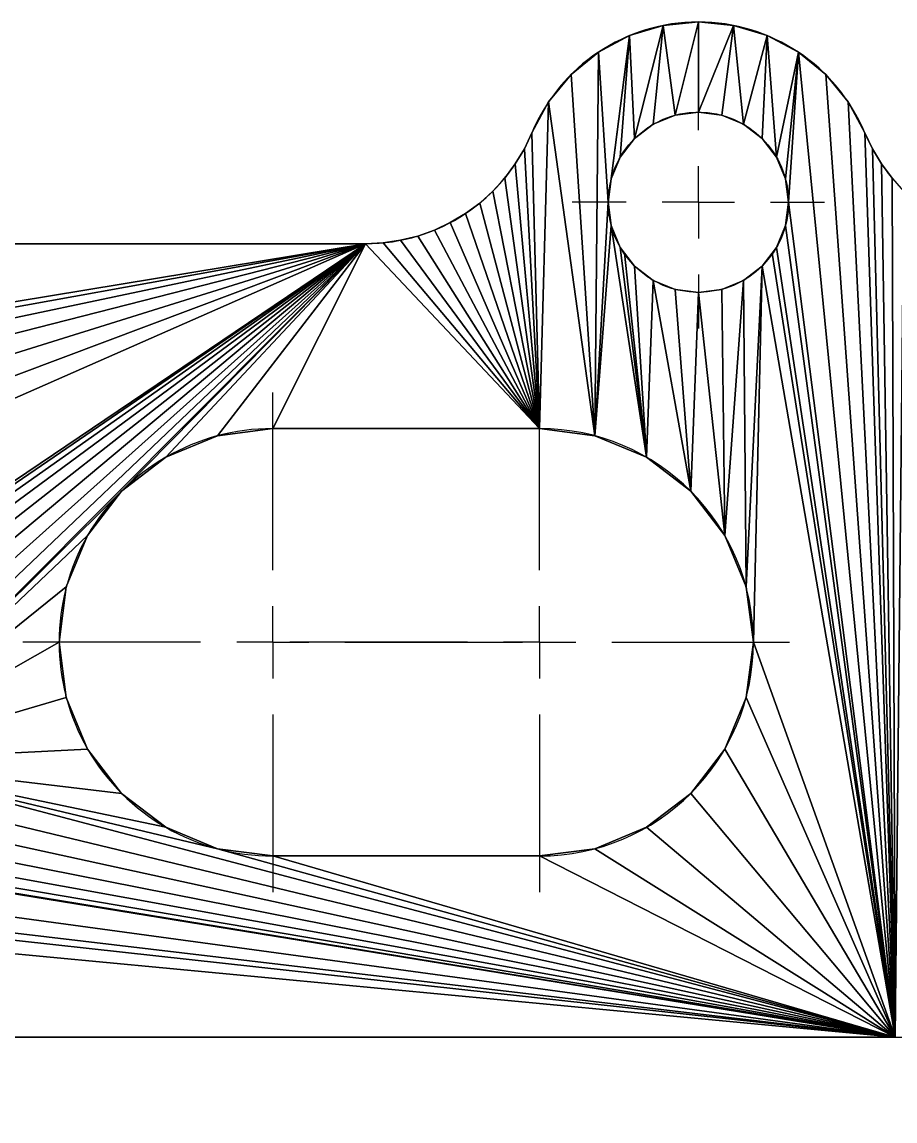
# Model space of a CAD drawing. Header units: inches. Extents: x 403 to 754, y 850 to 935.
# Drawn here: x 596.6 to 658.1, y 858 to 935.4 of the extents above; entities that cross this region are included whole.
import ezdxf

# ---------------------------------------------------------------- set-up
doc = ezdxf.new("R2010")
doc.units = ezdxf.units.IN
doc.header["$MEASUREMENT"] = 0
doc.layers.get('0').update_dxf_attribs({"true_color": 0xff5454})
doc.layers.add('INSPECTION_DIMENSIONS', color=7, linetype='Continuous', true_color=0xffffff)

# ---------------------------------------------------------------- blocks, each defined once
blk = doc.blocks.new('SW_CENTERMARKSYMBOL_7')
at = {"layer": 'INSPECTION_DIMENSIONS'}
for p, q in [((0, 5.08), (0, 17.5895)), ((0, 0), (0, 2.54)), ((-5.08, 0), (-17.5895, 0)), ((0, 0), (-2.54, 0)), ((0, 0), (0, -2.54)), ((0, 0), (2.54, 0)), ((5.08, 0), (17.5895, 0)), ((0, -5.08), (0, -17.5895))]:
    blk.add_line(p, q, dxfattribs=at)
blk = doc.blocks.new('SW_CENTERMARKSYMBOL_8')
at = {"layer": 'INSPECTION_DIMENSIONS'}
for p, q in [((0, 5.08), (0, 17.5895)), ((0, 0), (0, 2.54)), ((-5.08, 0), (-17.5895, 0)), ((0, 0), (-2.54, 0)), ((0, 0), (0, -2.54)), ((0, 0), (2.54, 0)), ((5.08, 0), (17.5895, 0)), ((0, -5.08), (0, -17.5895))]:
    blk.add_line(p, q, dxfattribs=at)
blk = doc.blocks.new('SW_CENTERMARKSYMBOL_9')
at = {"layer": 'INSPECTION_DIMENSIONS'}
for p, q in [((0, 5.08), (0, 8.89)), ((0, 0), (0, 2.54)), ((-5.08, 0), (-8.89, 0)), ((0, 0), (-2.54, 0)), ((0, 0), (0, -2.54)), ((0, 0), (2.54, 0)), ((5.08, 0), (8.89, 0)), ((0, -5.08), (0, -8.89))]:
    blk.add_line(p, q, dxfattribs=at)
blk = doc.blocks.new('Group_1')
for p, q in [((237.431, 83.069), (237.431, 83.069, 10)), ((239.903, 83.312), (239.903, 83.312, 10)), ((242.375, 83.069), (242.375, 83.069, 10)), ((235.053, 82.349), (235.053, 82.349, 10)), ((244.753, 82.349), (244.753, 82.349, 10)), ((232.86, 81.181), (232.86, 81.181, 10)), ((246.945, 81.181), (246.945, 81.181, 10)), ((230.938, 79.607), (230.938, 79.607, 10)), ((248.868, 79.607), (248.868, 79.607, 10)), ((229.358, 77.69), (229.358, 77.69, 10)), ((250.448, 77.69), (250.448, 77.69, 10)), ((238.259, 76.746, 10), (238.259, 76.746)), ((239.903, 76.962, 10), (239.903, 76.962)), ((241.546, 76.746, 10), (241.546, 76.746)), ((236.728, 76.111, 10), (236.728, 76.111)), ((243.078, 76.111, 10), (243.078, 76.111)), ((228.182, 75.501), (228.182, 75.501, 10)), ((235.413, 75.102, 10), (235.413, 75.102)), ((244.393, 75.102, 10), (244.393, 75.102)), ((251.624, 75.501), (251.624, 75.501, 10)), ((227.648, 74.379), (227.648, 74.379, 10)), ((252.158, 74.379), (252.158, 74.379, 10)), ((234.404, 73.787, 10), (234.404, 73.787)), ((245.402, 73.787, 10), (245.402, 73.787)), ((227.006, 73.313), (227.006, 73.313, 10)), ((252.8, 73.313), (252.8, 73.313, 10)), ((226.263, 72.316), (226.263, 72.316, 10)), ((233.769, 72.256, 10), (233.769, 72.256)), ((246.037, 72.256, 10), (246.037, 72.256)), ((253.543, 72.316), (253.543, 72.316, 10)), ((225.426, 71.396), (225.426, 71.396, 10)), ((224.503, 70.562), (224.503, 70.562, 10)), ((233.553, 70.612, 10), (233.553, 70.612)), ((246.253, 70.612, 10), (246.253, 70.612)), ((223.503, 69.822), (223.503, 69.822, 10)), ((222.436, 69.184), (222.436, 69.184, 10)), ((233.769, 68.968, 10), (233.769, 68.968)), ((246.037, 68.968, 10), (246.037, 68.968)), ((220.14, 68.236), (220.14, 68.236, 10)), ((221.311, 68.654), (221.311, 68.654, 10)), ((216.461, 67.691), (216.461, 67.691, 10)), ((217.703, 67.752), (217.703, 67.752, 10)), ((218.933, 67.934), (218.933, 67.934, 10)), ((234.404, 67.437, 10), (234.404, 67.437)), ((245.402, 67.437, 10), (245.402, 67.437)), ((234.711, 67.036, 10), (234.711, 67.036)), ((245.095, 67.036, 10), (245.095, 67.036)), ((235.413, 66.122, 10), (235.413, 66.122)), ((244.393, 66.122, 10), (244.393, 66.122)), ((236.728, 65.113, 10), (236.728, 65.113)), ((243.078, 65.113, 10), (243.078, 65.113)), ((238.259, 64.478, 10), (238.259, 64.478)), ((239.903, 64.262, 10), (239.903, 64.262)), ((241.546, 64.478, 10), (241.546, 64.478)), ((228.727, 54.673, 10), (209.931, 54.673, 10)), ((228.727, 54.673), (209.931, 54.673)), ((209.931, 54.673, 10), (209.931, 54.673)), ((228.727, 54.673, 10), (228.727, 54.673)), ((206.036, 54.161, 10), (206.036, 54.161)), ((232.622, 54.161, 10), (232.622, 54.161)), ((202.406, 52.657, 10), (202.406, 52.657)), ((236.252, 52.657, 10), (236.252, 52.657)), ((199.289, 50.266, 10), (199.289, 50.266)), ((239.369, 50.266, 10), (239.369, 50.266)), ((196.898, 47.149, 10), (196.898, 47.149)), ((241.76, 47.149, 10), (241.76, 47.149)), ((195.394, 43.519, 10), (195.394, 43.519)), ((243.264, 43.519, 10), (243.264, 43.519)), ((194.881, 39.624, 10), (194.881, 39.624)), ((243.776, 39.624, 10), (243.776, 39.624)), ((195.394, 35.729, 10), (195.394, 35.729)), ((243.264, 35.729, 10), (243.264, 35.729)), ((196.898, 32.099, 10), (196.898, 32.099)), ((241.76, 32.099, 10), (241.76, 32.099)), ((199.289, 28.982, 10), (199.289, 28.982)), ((239.369, 28.982, 10), (239.369, 28.982)), ((202.406, 26.591, 10), (202.406, 26.591)), ((236.252, 26.591, 10), (236.252, 26.591)), ((206.036, 25.087, 10), (206.036, 25.087)), ((232.622, 25.087, 10), (232.622, 25.087)), ((209.931, 24.575, 10), (228.727, 24.575, 10)), ((209.931, 24.575), (228.727, 24.575)), ((209.931, 24.575, 10), (209.931, 24.575)), ((228.727, 24.575, 10), (228.727, 24.575)), ((253.75, 11.811), (253.75, 11.811, 10))]:
    blk.add_line(p, q)
at = {"color": 7, "true_color": 0xffffff}
for p, q in [((216.461, 67.691, 10), (131.138, 67.691, 10)), ((216.461, 67.691), (131.138, 67.691)), ((93.976, 11.811, 10), (253.75, 11.811, 10)), ((93.976, 11.811), (253.75, 11.811))]:
    blk.add_line(p, q, dxfattribs=at)
for centre in [(239.903, 70.612, 10), (239.903, 70.612)]:
    blk.add_circle(centre, 6.35, dxfattribs=at)
for centre, start, end in [((239.903, 70.612, 10), 22.64374, 157.35626), ((239.903, 70.612), 22.64374, 157.35626), ((216.461, 80.391, 10), 270, 337.35626), ((216.461, 80.391), 270, 337.35626), ((263.345, 80.391, 10), 202.64374, 270.00001), ((263.345, 80.391), 202.64374, 270.00001), ((253.75, -0.889, 10), 32.34391, 89.99997), ((253.75, -0.889), 32.34391, 89.99997)]:
    blk.add_arc(centre, 12.7, start, end, dxfattribs=at)
for centre, start, end in [((209.931, 39.624, 10), 89.99997, 270), ((209.931, 39.624), 89.99997, 270), ((228.727, 39.624, 10), 270, 90), ((228.727, 39.624), 270, 90)]:
    blk.add_arc(centre, 15.05, start, end)
at = {"layer": 'INSPECTION_DIMENSIONS'}
for name, p in [('SW_CENTERMARKSYMBOL_9', (239.903, 70.612)), ('SW_CENTERMARKSYMBOL_7', (209.931, 39.624)), ('SW_CENTERMARKSYMBOL_8', (228.727, 39.624))]:
    blk.add_blockref(name, p, dxfattribs=at)
mesh = blk.add_polyface()
corners = [(228.727, 54.673, 10), (216.461, 67.691, 10), (217.703, 67.752, 10), (218.933, 67.934, 10), (220.14, 68.236, 10), (221.311, 68.654, 10), (222.436, 69.184, 10), (223.503, 69.822, 10), (224.503, 70.562, 10), (225.426, 71.396, 10), (226.263, 72.316, 10), (227.006, 73.313, 10), (227.648, 74.379, 10), (228.182, 75.501, 10), (229.358, 77.69, 10), (232.622, 54.161, 10), (230.938, 79.607, 10), (232.86, 81.181, 10), (233.553, 70.612, 10), (233.769, 68.968, 10), (236.252, 52.657, 10), (234.404, 67.437, 10), (234.711, 67.036, 10), (235.413, 66.122, 10), (236.728, 65.113, 10), (239.369, 50.266, 10), (238.259, 64.478, 10), (239.903, 64.262, 10), (235.053, 82.349, 10), (233.769, 72.256, 10), (234.404, 73.787, 10), (235.413, 75.102, 10), (237.431, 83.069, 10), (236.728, 76.111, 10), (238.259, 76.746, 10), (239.903, 83.312, 10), (239.903, 76.962, 10), (242.375, 83.069, 10), (241.546, 76.746, 10), (243.078, 76.111, 10), (244.753, 82.349, 10), (244.393, 75.102, 10), (245.402, 73.787, 10), (246.945, 81.181, 10), (246.037, 72.256, 10), (246.253, 70.612, 10)]
mesh.append_faces([[corners[k] for k in face] for face in [(0, 14, 15), (28, 18, 17), (18, 28, 29), (29, 28, 30), (30, 28, 31), (31, 32, 33), (33, 32, 34), (34, 35, 36), (36, 37, 38), (38, 37, 39), (39, 40, 41), (41, 40, 42), (42, 43, 44), (44, 43, 45)]], dxfattribs={"vtx0": -1, "vtx1": -1})
mesh.append_faces([[corners[k] for k in face] for face in [(15, 17, 18)]], dxfattribs={"vtx0": -1, "vtx1": -1, "vtx2": -1})
mesh.append_faces([[corners[k] for k in face] for face in [(0, 1, 2), (0, 2, 3), (0, 3, 4), (0, 4, 5), (0, 5, 6), (0, 6, 7), (0, 7, 8), (0, 8, 9), (0, 9, 10), (0, 10, 11), (0, 11, 12), (0, 12, 13), (0, 13, 14), (15, 14, 16), (15, 16, 17), (15, 18, 19), (20, 19, 21), (20, 21, 22), (20, 22, 23), (20, 23, 24), (25, 24, 26), (25, 26, 27), (31, 28, 32), (34, 32, 35), (36, 35, 37), (39, 37, 40), (42, 40, 43)]], dxfattribs={"vtx0": -1, "vtx2": -1})
mesh = blk.add_polyface()
corners = [(228.727, 54.673), (216.461, 67.691), (217.703, 67.752), (218.933, 67.934), (220.14, 68.236), (221.311, 68.654), (222.436, 69.184), (223.503, 69.822), (224.503, 70.562), (225.426, 71.396), (226.263, 72.316), (227.006, 73.313), (227.648, 74.379), (228.182, 75.501), (229.358, 77.69), (232.622, 54.161), (230.938, 79.607), (232.86, 81.181), (233.553, 70.612), (233.769, 68.968), (236.252, 52.657), (234.404, 67.437), (234.711, 67.036), (235.413, 66.122), (236.728, 65.113), (239.369, 50.266), (238.259, 64.478), (239.903, 64.262), (235.053, 82.349), (233.769, 72.256), (234.404, 73.787), (235.413, 75.102), (237.431, 83.069), (236.728, 76.111), (238.259, 76.746), (239.903, 83.312), (239.903, 76.962), (242.375, 83.069), (241.546, 76.746), (243.078, 76.111), (244.753, 82.349), (244.393, 75.102), (245.402, 73.787), (246.945, 81.181), (246.037, 72.256), (246.253, 70.612)]
mesh.append_faces([[corners[k] for k in face] for face in [(0, 14, 15), (28, 18, 17), (18, 28, 29), (29, 28, 30), (30, 28, 31), (31, 32, 33), (33, 32, 34), (34, 35, 36), (36, 37, 38), (38, 37, 39), (39, 40, 41), (41, 40, 42), (42, 43, 44), (44, 43, 45)]], dxfattribs={"vtx0": -1, "vtx1": -1})
mesh.append_faces([[corners[k] for k in face] for face in [(15, 17, 18)]], dxfattribs={"vtx0": -1, "vtx1": -1, "vtx2": -1})
mesh.append_faces([[corners[k] for k in face] for face in [(0, 1, 2), (0, 2, 3), (0, 3, 4), (0, 4, 5), (0, 5, 6), (0, 6, 7), (0, 7, 8), (0, 8, 9), (0, 9, 10), (0, 10, 11), (0, 11, 12), (0, 12, 13), (0, 13, 14), (15, 14, 16), (15, 16, 17), (15, 18, 19), (20, 19, 21), (20, 21, 22), (20, 22, 23), (20, 23, 24), (25, 24, 26), (25, 26, 27), (31, 28, 32), (34, 32, 35), (36, 35, 37), (39, 37, 40), (42, 40, 43)]], dxfattribs={"vtx0": -1, "vtx2": -1})
mesh = blk.add_polyface()
corners = [(235.053, 82.349, 10), (237.431, 83.069), (235.053, 82.349), (237.431, 83.069, 10)]
mesh.append_faces([[corners[k] for k in face] for face in [(0, 1, 2), (1, 0, 3)]], dxfattribs={"vtx0": -1})
mesh = blk.add_polyface()
corners = [(237.431, 83.069, 10), (239.903, 83.312), (237.431, 83.069), (239.903, 83.312, 10)]
mesh.append_faces([[corners[k] for k in face] for face in [(0, 1, 2), (1, 0, 3)]], dxfattribs={"vtx0": -1})
mesh = blk.add_polyface()
corners = [(239.903, 83.312, 10), (242.375, 83.069), (239.903, 83.312), (242.375, 83.069, 10)]
mesh.append_faces([[corners[k] for k in face] for face in [(0, 1, 2), (1, 0, 3)]], dxfattribs={"vtx0": -1})
mesh = blk.add_polyface()
corners = [(242.375, 83.069, 10), (244.753, 82.349), (242.375, 83.069), (244.753, 82.349, 10)]
mesh.append_faces([[corners[k] for k in face] for face in [(0, 1, 2), (1, 0, 3)]], dxfattribs={"vtx0": -1})
mesh = blk.add_polyface()
corners = [(232.86, 81.181, 10), (235.053, 82.349), (232.86, 81.181), (235.053, 82.349, 10)]
mesh.append_faces([[corners[k] for k in face] for face in [(0, 1, 2), (1, 0, 3)]], dxfattribs={"vtx0": -1})
mesh = blk.add_polyface()
corners = [(244.753, 82.349, 10), (246.945, 81.181), (244.753, 82.349), (246.945, 81.181, 10)]
mesh.append_faces([[corners[k] for k in face] for face in [(0, 1, 2), (1, 0, 3)]], dxfattribs={"vtx0": -1})
mesh = blk.add_polyface()
corners = [(230.938, 79.607, 10), (232.86, 81.181), (230.938, 79.607), (232.86, 81.181, 10)]
mesh.append_faces([[corners[k] for k in face] for face in [(0, 1, 2), (1, 0, 3)]], dxfattribs={"vtx0": -1})
mesh = blk.add_polyface()
corners = [(253.75, 11.811, 10), (243.776, 39.624, 10), (244.393, 66.122, 10), (245.095, 67.036, 10), (245.402, 67.437, 10), (246.037, 68.968, 10), (246.253, 70.612, 10), (246.945, 81.181, 10), (248.868, 79.607, 10), (250.448, 77.69, 10), (251.624, 75.501, 10), (252.158, 74.379, 10), (252.8, 73.313, 10), (253.543, 72.316, 10), (254.38, 71.396, 10), (254.813, 11.766, 10), (255.303, 70.562, 10), (255.87, 11.633, 10), (256.303, 69.822, 10), (256.911, 11.411, 10), (257.37, 69.184, 10), (257.93, 11.103, 10), (258.495, 68.654, 10), (258.92, 10.711, 10), (259.666, 68.236, 10), (259.873, 10.237, 10), (260.873, 67.934, 10), (260.784, 9.685, 10), (261.645, 9.059, 10), (262.103, 67.752, 10), (262.45, 8.363, 10), (263.345, 67.691, 10), (263.195, 7.601, 10), (263.873, 6.78, 10), (287.83, 47.149, 10), (290.221, 50.266, 10), (293.338, 52.657, 10), (270.719, 17.19, 10), (272.034, 18.199, 10), (273.565, 18.834, 10), (275.209, 19.05, 10), (286.326, 43.519, 10), (276.852, 18.834, 10), (281.559, 12.7, 10), (285.813, 39.624, 10), (285.939, 5.906, 10), (286.326, 35.729, 10)]
mesh.append_faces([[corners[k] for k in face] for face in [(0, 14, 15), (15, 16, 17), (17, 18, 19), (19, 20, 21), (21, 22, 23), (23, 24, 25), (25, 26, 27), (27, 26, 28), (28, 29, 30), (30, 31, 32), (32, 31, 33), (34, 31, 35), (35, 31, 36), (37, 34, 38), (38, 34, 39), (39, 34, 40), (40, 41, 42)]], dxfattribs={"vtx0": -1, "vtx1": -1})
mesh.append_faces([[corners[k] for k in face] for face in [(0, 1, 2), (0, 6, 7), (33, 31, 34)]], dxfattribs={"vtx0": -1, "vtx1": -1, "vtx2": -1})
mesh.append_faces([[corners[k] for k in face] for face in [(0, 2, 3), (0, 3, 4), (0, 4, 5), (0, 5, 6), (0, 7, 8), (0, 8, 9), (0, 9, 10), (0, 10, 11), (0, 11, 12), (0, 12, 13), (0, 13, 14), (15, 14, 16), (17, 16, 18), (19, 18, 20), (21, 20, 22), (23, 22, 24), (25, 24, 26), (28, 26, 29), (30, 29, 31), (40, 34, 41), (43, 41, 44), (45, 44, 46)]], dxfattribs={"vtx0": -1, "vtx2": -1})
mesh = blk.add_polyface()
corners = [(253.75, 11.811), (243.776, 39.624), (244.393, 66.122), (245.095, 67.036), (245.402, 67.437), (246.037, 68.968), (246.253, 70.612), (246.945, 81.181), (248.868, 79.607), (250.448, 77.69), (251.624, 75.501), (252.158, 74.379), (252.8, 73.313), (253.543, 72.316), (254.38, 71.396), (254.813, 11.766), (255.303, 70.562), (255.87, 11.633), (256.303, 69.822), (256.911, 11.411), (257.37, 69.184), (257.93, 11.103), (258.495, 68.654), (258.92, 10.711), (259.666, 68.236), (259.873, 10.237), (260.873, 67.934), (260.784, 9.685), (261.645, 9.059), (262.103, 67.752), (262.45, 8.363), (263.345, 67.691), (263.195, 7.601), (263.873, 6.78), (287.83, 47.149), (290.221, 50.266), (293.338, 52.657), (270.719, 17.19), (272.034, 18.199), (273.565, 18.834), (275.209, 19.05), (286.326, 43.519), (276.852, 18.834), (281.559, 12.7), (285.813, 39.624), (285.939, 5.906), (286.326, 35.729)]
mesh.append_faces([[corners[k] for k in face] for face in [(0, 14, 15), (15, 16, 17), (17, 18, 19), (19, 20, 21), (21, 22, 23), (23, 24, 25), (25, 26, 27), (27, 26, 28), (28, 29, 30), (30, 31, 32), (32, 31, 33), (34, 31, 35), (35, 31, 36), (37, 34, 38), (38, 34, 39), (39, 34, 40), (40, 41, 42)]], dxfattribs={"vtx0": -1, "vtx1": -1})
mesh.append_faces([[corners[k] for k in face] for face in [(0, 1, 2), (0, 6, 7), (33, 31, 34)]], dxfattribs={"vtx0": -1, "vtx1": -1, "vtx2": -1})
mesh.append_faces([[corners[k] for k in face] for face in [(0, 2, 3), (0, 3, 4), (0, 4, 5), (0, 5, 6), (0, 7, 8), (0, 8, 9), (0, 9, 10), (0, 10, 11), (0, 11, 12), (0, 12, 13), (0, 13, 14), (15, 14, 16), (17, 16, 18), (19, 18, 20), (21, 20, 22), (23, 22, 24), (25, 24, 26), (28, 26, 29), (30, 29, 31), (40, 34, 41), (43, 41, 44), (45, 44, 46)]], dxfattribs={"vtx0": -1, "vtx2": -1})
mesh = blk.add_polyface()
corners = [(246.945, 81.181, 10), (248.868, 79.607), (246.945, 81.181), (248.868, 79.607, 10)]
mesh.append_faces([[corners[k] for k in face] for face in [(0, 1, 2), (1, 0, 3)]], dxfattribs={"vtx0": -1})
mesh = blk.add_polyface()
corners = [(230.938, 79.607, 10), (229.358, 77.69), (229.358, 77.69, 10), (230.938, 79.607)]
mesh.append_faces([[corners[k] for k in face] for face in [(0, 1, 2), (1, 0, 3)]], dxfattribs={"vtx0": -1})
mesh = blk.add_polyface()
corners = [(248.868, 79.607), (250.448, 77.69, 10), (250.448, 77.69), (248.868, 79.607, 10)]
mesh.append_faces([[corners[k] for k in face] for face in [(0, 1, 2), (1, 0, 3)]], dxfattribs={"vtx0": -1})
mesh = blk.add_polyface()
corners = [(229.358, 77.69, 10), (228.182, 75.501), (228.182, 75.501, 10), (229.358, 77.69)]
mesh.append_faces([[corners[k] for k in face] for face in [(0, 1, 2), (1, 0, 3)]], dxfattribs={"vtx0": -1})
mesh = blk.add_polyface()
corners = [(250.448, 77.69), (251.624, 75.501, 10), (251.624, 75.501), (250.448, 77.69, 10)]
mesh.append_faces([[corners[k] for k in face] for face in [(0, 1, 2), (1, 0, 3)]], dxfattribs={"vtx0": -1})
mesh = blk.add_polyface()
corners = [(238.259, 76.746, 10), (236.728, 76.111), (238.259, 76.746), (236.728, 76.111, 10)]
mesh.append_faces([[corners[k] for k in face] for face in [(0, 1, 2), (1, 0, 3)]], dxfattribs={"vtx0": -1})
mesh = blk.add_polyface()
corners = [(239.903, 76.962, 10), (238.259, 76.746), (239.903, 76.962), (238.259, 76.746, 10)]
mesh.append_faces([[corners[k] for k in face] for face in [(0, 1, 2), (1, 0, 3)]], dxfattribs={"vtx0": -1})
mesh = blk.add_polyface()
corners = [(241.546, 76.746, 10), (239.903, 76.962), (241.546, 76.746), (239.903, 76.962, 10)]
mesh.append_faces([[corners[k] for k in face] for face in [(0, 1, 2), (1, 0, 3)]], dxfattribs={"vtx0": -1})
mesh = blk.add_polyface()
corners = [(243.078, 76.111, 10), (241.546, 76.746), (243.078, 76.111), (241.546, 76.746, 10)]
mesh.append_faces([[corners[k] for k in face] for face in [(0, 1, 2), (1, 0, 3)]], dxfattribs={"vtx0": -1})
mesh = blk.add_polyface()
corners = [(236.728, 76.111, 10), (235.413, 75.102), (236.728, 76.111), (235.413, 75.102, 10)]
mesh.append_faces([[corners[k] for k in face] for face in [(0, 1, 2), (1, 0, 3)]], dxfattribs={"vtx0": -1})
mesh = blk.add_polyface()
corners = [(244.393, 75.102, 10), (243.078, 76.111), (244.393, 75.102), (243.078, 76.111, 10)]
mesh.append_faces([[corners[k] for k in face] for face in [(0, 1, 2), (1, 0, 3)]], dxfattribs={"vtx0": -1})
mesh = blk.add_polyface()
corners = [(118.872, 54.673, 10), (119.417, 75.501, 10), (119.951, 74.379, 10), (120.593, 73.313, 10), (121.336, 72.316, 10), (122.173, 71.396, 10), (137.668, 54.673, 10), (123.096, 70.562, 10), (124.096, 69.822, 10), (125.163, 69.184, 10), (126.288, 68.654, 10), (127.459, 68.236, 10), (128.666, 67.934, 10), (129.896, 67.752, 10), (131.138, 67.691, 10), (216.461, 67.691, 10), (141.563, 54.161, 10), (145.193, 52.657, 10), (148.31, 50.266, 10), (150.701, 47.149, 10), (152.205, 43.519, 10), (152.717, 39.624, 10), (170.624, 36.741, 10), (169.309, 35.732, 10), (168.3, 34.417, 10), (167.666, 32.886, 10), (167.449, 31.242, 10), (172.156, 37.376, 10), (173.799, 37.592, 10), (175.443, 37.376, 10), (176.974, 36.741, 10), (93.976, 11.811, 10), (118.872, 24.575, 10), (253.75, 11.811, 10), (137.668, 24.575, 10), (141.563, 25.087, 10), (145.193, 26.591, 10), (148.31, 28.982, 10), (172.156, 25.108, 10), (150.701, 32.099, 10), (170.624, 25.743, 10), (152.205, 35.729, 10), (169.309, 26.752, 10), (168.3, 28.067, 10), (167.666, 29.598, 10)]
mesh.append_faces([[corners[k] for k in face] for face in [(0, 5, 6), (6, 15, 16), (16, 15, 17), (17, 15, 18), (18, 15, 19), (19, 15, 20), (20, 15, 21), (22, 15, 27), (27, 15, 28), (28, 15, 29), (29, 15, 30), (31, 32, 33), (38, 39, 40), (40, 41, 42), (42, 21, 43), (43, 21, 44), (44, 21, 26)]], dxfattribs={"vtx0": -1, "vtx1": -1})
mesh.append_faces([[corners[k] for k in face] for face in [(21, 15, 22)]], dxfattribs={"vtx0": -1, "vtx1": -1, "vtx2": -1})
mesh.append_faces([[corners[k] for k in face] for face in [(0, 1, 2), (0, 2, 3), (0, 3, 4), (0, 4, 5), (6, 5, 7), (6, 7, 8), (6, 8, 9), (6, 9, 10), (6, 10, 11), (6, 11, 12), (6, 12, 13), (6, 13, 14), (6, 14, 15), (21, 22, 23), (21, 23, 24), (21, 24, 25), (21, 25, 26), (33, 32, 34), (33, 34, 35), (33, 35, 36), (33, 36, 37), (38, 37, 39), (40, 39, 41), (42, 41, 21)]], dxfattribs={"vtx0": -1, "vtx2": -1})
mesh = blk.add_polyface()
corners = [(118.872, 54.673), (119.417, 75.501), (119.951, 74.379), (120.593, 73.313), (121.336, 72.316), (122.173, 71.396), (137.668, 54.673), (123.096, 70.562), (124.096, 69.822), (125.163, 69.184), (126.288, 68.654), (127.459, 68.236), (128.666, 67.934), (129.896, 67.752), (131.138, 67.691), (216.461, 67.691), (141.563, 54.161), (145.193, 52.657), (148.31, 50.266), (150.701, 47.149), (152.205, 43.519), (152.717, 39.624), (170.624, 36.741), (169.309, 35.732), (168.3, 34.417), (167.666, 32.886), (167.449, 31.242), (172.156, 37.376), (173.799, 37.592), (175.443, 37.376), (176.974, 36.741), (93.976, 11.811), (118.872, 24.575), (253.75, 11.811), (137.668, 24.575), (141.563, 25.087), (145.193, 26.591), (148.31, 28.982), (172.156, 25.108), (150.701, 32.099), (170.624, 25.743), (152.205, 35.729), (169.309, 26.752), (168.3, 28.067), (167.666, 29.598)]
mesh.append_faces([[corners[k] for k in face] for face in [(0, 5, 6), (6, 15, 16), (16, 15, 17), (17, 15, 18), (18, 15, 19), (19, 15, 20), (20, 15, 21), (22, 15, 27), (27, 15, 28), (28, 15, 29), (29, 15, 30), (31, 32, 33), (38, 39, 40), (40, 41, 42), (42, 21, 43), (43, 21, 44), (44, 21, 26)]], dxfattribs={"vtx0": -1, "vtx1": -1})
mesh.append_faces([[corners[k] for k in face] for face in [(21, 15, 22)]], dxfattribs={"vtx0": -1, "vtx1": -1, "vtx2": -1})
mesh.append_faces([[corners[k] for k in face] for face in [(0, 1, 2), (0, 2, 3), (0, 3, 4), (0, 4, 5), (6, 5, 7), (6, 7, 8), (6, 8, 9), (6, 9, 10), (6, 10, 11), (6, 11, 12), (6, 12, 13), (6, 13, 14), (6, 14, 15), (21, 22, 23), (21, 23, 24), (21, 24, 25), (21, 25, 26), (33, 32, 34), (33, 34, 35), (33, 35, 36), (33, 36, 37), (38, 37, 39), (40, 39, 41), (42, 41, 21)]], dxfattribs={"vtx0": -1, "vtx2": -1})
mesh = blk.add_polyface()
corners = [(228.182, 75.501, 10), (227.648, 74.379), (227.648, 74.379, 10), (228.182, 75.501)]
mesh.append_faces([[corners[k] for k in face] for face in [(0, 1, 2), (1, 0, 3)]], dxfattribs={"vtx0": -1})
mesh = blk.add_polyface()
corners = [(235.413, 75.102), (234.404, 73.787, 10), (234.404, 73.787), (235.413, 75.102, 10)]
mesh.append_faces([[corners[k] for k in face] for face in [(0, 1, 2), (1, 0, 3)]], dxfattribs={"vtx0": -1})
mesh = blk.add_polyface()
corners = [(244.393, 75.102, 10), (245.402, 73.787), (245.402, 73.787, 10), (244.393, 75.102)]
mesh.append_faces([[corners[k] for k in face] for face in [(0, 1, 2), (1, 0, 3)]], dxfattribs={"vtx0": -1})
mesh = blk.add_polyface()
corners = [(251.624, 75.501), (252.158, 74.379, 10), (252.158, 74.379), (251.624, 75.501, 10)]
mesh.append_faces([[corners[k] for k in face] for face in [(0, 1, 2), (1, 0, 3)]], dxfattribs={"vtx0": -1})
mesh = blk.add_polyface()
corners = [(227.648, 74.379, 10), (227.006, 73.313), (227.006, 73.313, 10), (227.648, 74.379)]
mesh.append_faces([[corners[k] for k in face] for face in [(0, 1, 2), (1, 0, 3)]], dxfattribs={"vtx0": -1})
mesh = blk.add_polyface()
corners = [(252.158, 74.379), (252.8, 73.313, 10), (252.8, 73.313), (252.158, 74.379, 10)]
mesh.append_faces([[corners[k] for k in face] for face in [(0, 1, 2), (1, 0, 3)]], dxfattribs={"vtx0": -1})
mesh = blk.add_polyface()
corners = [(234.404, 73.787), (233.769, 72.256, 10), (233.769, 72.256), (234.404, 73.787, 10)]
mesh.append_faces([[corners[k] for k in face] for face in [(0, 1, 2), (1, 0, 3)]], dxfattribs={"vtx0": -1})
mesh = blk.add_polyface()
corners = [(245.402, 73.787, 10), (246.037, 72.256), (246.037, 72.256, 10), (245.402, 73.787)]
mesh.append_faces([[corners[k] for k in face] for face in [(0, 1, 2), (1, 0, 3)]], dxfattribs={"vtx0": -1})
mesh = blk.add_polyface()
corners = [(227.006, 73.313, 10), (226.263, 72.316), (226.263, 72.316, 10), (227.006, 73.313)]
mesh.append_faces([[corners[k] for k in face] for face in [(0, 1, 2), (1, 0, 3)]], dxfattribs={"vtx0": -1})
mesh = blk.add_polyface()
corners = [(252.8, 73.313), (253.543, 72.316, 10), (253.543, 72.316), (252.8, 73.313, 10)]
mesh.append_faces([[corners[k] for k in face] for face in [(0, 1, 2), (1, 0, 3)]], dxfattribs={"vtx0": -1})
mesh = blk.add_polyface()
corners = [(226.263, 72.316, 10), (225.426, 71.396), (225.426, 71.396, 10), (226.263, 72.316)]
mesh.append_faces([[corners[k] for k in face] for face in [(0, 1, 2), (1, 0, 3)]], dxfattribs={"vtx0": -1})
mesh = blk.add_polyface()
corners = [(233.769, 72.256), (233.553, 70.612, 10), (233.553, 70.612), (233.769, 72.256, 10)]
mesh.append_faces([[corners[k] for k in face] for face in [(0, 1, 2), (1, 0, 3)]], dxfattribs={"vtx0": -1})
mesh = blk.add_polyface()
corners = [(246.037, 72.256, 10), (246.253, 70.612), (246.253, 70.612, 10), (246.037, 72.256)]
mesh.append_faces([[corners[k] for k in face] for face in [(0, 1, 2), (1, 0, 3)]], dxfattribs={"vtx0": -1})
mesh = blk.add_polyface()
corners = [(253.543, 72.316), (254.38, 71.396, 10), (254.38, 71.396), (253.543, 72.316, 10)]
mesh.append_faces([[corners[k] for k in face] for face in [(0, 1, 2), (1, 0, 3)]], dxfattribs={"vtx0": -1})
mesh = blk.add_polyface()
corners = [(224.503, 70.562, 10), (225.426, 71.396), (224.503, 70.562), (225.426, 71.396, 10)]
mesh.append_faces([[corners[k] for k in face] for face in [(0, 1, 2), (1, 0, 3)]], dxfattribs={"vtx0": -1})
mesh = blk.add_polyface()
corners = [(223.503, 69.822, 10), (224.503, 70.562), (223.503, 69.822), (224.503, 70.562, 10)]
mesh.append_faces([[corners[k] for k in face] for face in [(0, 1, 2), (1, 0, 3)]], dxfattribs={"vtx0": -1})
mesh = blk.add_polyface()
corners = [(233.553, 70.612), (233.769, 68.968, 10), (233.769, 68.968), (233.553, 70.612, 10)]
mesh.append_faces([[corners[k] for k in face] for face in [(0, 1, 2), (1, 0, 3)]], dxfattribs={"vtx0": -1})
mesh = blk.add_polyface()
corners = [(246.253, 70.612, 10), (246.037, 68.968), (246.037, 68.968, 10), (246.253, 70.612)]
mesh.append_faces([[corners[k] for k in face] for face in [(0, 1, 2), (1, 0, 3)]], dxfattribs={"vtx0": -1})
mesh = blk.add_polyface()
corners = [(222.436, 69.184, 10), (223.503, 69.822), (222.436, 69.184), (223.503, 69.822, 10)]
mesh.append_faces([[corners[k] for k in face] for face in [(0, 1, 2), (1, 0, 3)]], dxfattribs={"vtx0": -1})
mesh = blk.add_polyface()
corners = [(176.974, 36.741, 10), (216.461, 67.691, 10), (178.29, 35.732, 10), (179.299, 34.417, 10), (179.933, 32.886, 10), (180.149, 31.242, 10), (199.289, 50.266, 10), (196.898, 47.149, 10), (195.394, 43.519, 10), (194.881, 39.624, 10), (202.406, 52.657, 10), (206.036, 54.161, 10), (209.931, 54.673, 10), (228.727, 54.673, 10), (232.622, 54.161, 10), (233.769, 68.968, 10), (236.252, 52.657, 10), (236.728, 65.113, 10), (239.369, 50.266, 10), (239.903, 64.262, 10), (241.76, 47.149, 10), (241.546, 64.478, 10), (243.078, 65.113, 10), (243.264, 43.519, 10), (244.393, 66.122, 10), (243.776, 39.624, 10), (253.75, 11.811, 10), (148.31, 28.982, 10), (172.156, 25.108, 10), (173.799, 24.892, 10), (175.443, 25.108, 10), (176.974, 25.743, 10), (178.29, 26.752, 10), (179.299, 28.067, 10), (179.933, 29.598, 10), (206.036, 25.087, 10), (202.406, 26.591, 10), (199.289, 28.982, 10), (196.898, 32.099, 10), (195.394, 35.729, 10), (209.931, 24.575, 10), (228.727, 24.575, 10), (232.622, 25.087, 10), (236.252, 26.591, 10), (239.369, 28.982, 10), (241.76, 32.099, 10), (243.264, 35.729, 10)]
mesh.append_faces([[corners[k] for k in face] for face in [(0, 1, 2), (2, 1, 3), (3, 1, 4), (4, 1, 5), (6, 1, 10), (10, 1, 11), (11, 1, 12), (12, 1, 13), (14, 15, 16), (16, 17, 18), (18, 19, 20), (20, 22, 23), (23, 24, 25), (35, 5, 36), (36, 5, 37), (37, 5, 38), (38, 5, 39), (39, 5, 9)]], dxfattribs={"vtx0": -1, "vtx1": -1})
mesh.append_faces([[corners[k] for k in face] for face in [(5, 1, 6), (26, 27, 28), (26, 5, 35)]], dxfattribs={"vtx0": -1, "vtx1": -1, "vtx2": -1})
mesh.append_faces([[corners[k] for k in face] for face in [(5, 6, 7), (5, 7, 8), (5, 8, 9), (20, 19, 21), (20, 21, 22), (23, 22, 24), (26, 28, 29), (26, 29, 30), (26, 30, 31), (26, 31, 32), (26, 32, 33), (26, 33, 34), (26, 34, 5), (26, 35, 40), (26, 40, 41), (26, 41, 42), (26, 42, 43), (26, 43, 44), (26, 44, 45), (26, 45, 46), (26, 46, 25)]], dxfattribs={"vtx0": -1, "vtx2": -1})
mesh = blk.add_polyface()
corners = [(176.974, 36.741), (216.461, 67.691), (178.29, 35.732), (179.299, 34.417), (179.933, 32.886), (180.149, 31.242), (199.289, 50.266), (196.898, 47.149), (195.394, 43.519), (194.881, 39.624), (202.406, 52.657), (206.036, 54.161), (209.931, 54.673), (228.727, 54.673), (232.622, 54.161), (233.769, 68.968), (236.252, 52.657), (236.728, 65.113), (239.369, 50.266), (239.903, 64.262), (241.76, 47.149), (241.546, 64.478), (243.078, 65.113), (243.264, 43.519), (244.393, 66.122), (243.776, 39.624), (253.75, 11.811), (148.31, 28.982), (172.156, 25.108), (173.799, 24.892), (175.443, 25.108), (176.974, 25.743), (178.29, 26.752), (179.299, 28.067), (179.933, 29.598), (206.036, 25.087), (202.406, 26.591), (199.289, 28.982), (196.898, 32.099), (195.394, 35.729), (209.931, 24.575), (228.727, 24.575), (232.622, 25.087), (236.252, 26.591), (239.369, 28.982), (241.76, 32.099), (243.264, 35.729)]
mesh.append_faces([[corners[k] for k in face] for face in [(0, 1, 2), (2, 1, 3), (3, 1, 4), (4, 1, 5), (6, 1, 10), (10, 1, 11), (11, 1, 12), (12, 1, 13), (14, 15, 16), (16, 17, 18), (18, 19, 20), (20, 22, 23), (23, 24, 25), (35, 5, 36), (36, 5, 37), (37, 5, 38), (38, 5, 39), (39, 5, 9)]], dxfattribs={"vtx0": -1, "vtx1": -1})
mesh.append_faces([[corners[k] for k in face] for face in [(5, 1, 6), (26, 27, 28), (26, 5, 35)]], dxfattribs={"vtx0": -1, "vtx1": -1, "vtx2": -1})
mesh.append_faces([[corners[k] for k in face] for face in [(5, 6, 7), (5, 7, 8), (5, 8, 9), (20, 19, 21), (20, 21, 22), (23, 22, 24), (26, 28, 29), (26, 29, 30), (26, 30, 31), (26, 31, 32), (26, 32, 33), (26, 33, 34), (26, 34, 5), (26, 35, 40), (26, 40, 41), (26, 41, 42), (26, 42, 43), (26, 43, 44), (26, 44, 45), (26, 45, 46), (26, 46, 25)]], dxfattribs={"vtx0": -1, "vtx2": -1})
mesh = blk.add_polyface()
corners = [(221.311, 68.654, 10), (222.436, 69.184), (221.311, 68.654), (222.436, 69.184, 10)]
mesh.append_faces([[corners[k] for k in face] for face in [(0, 1, 2), (1, 0, 3)]], dxfattribs={"vtx0": -1})
mesh = blk.add_polyface()
corners = [(233.769, 68.968), (234.404, 67.437, 10), (234.404, 67.437), (233.769, 68.968, 10)]
mesh.append_faces([[corners[k] for k in face] for face in [(0, 1, 2), (1, 0, 3)]], dxfattribs={"vtx0": -1})
mesh = blk.add_polyface()
corners = [(246.037, 68.968, 10), (245.402, 67.437), (245.402, 67.437, 10), (246.037, 68.968)]
mesh.append_faces([[corners[k] for k in face] for face in [(0, 1, 2), (1, 0, 3)]], dxfattribs={"vtx0": -1})
mesh = blk.add_polyface()
corners = [(218.933, 67.934, 10), (220.14, 68.236), (218.933, 67.934), (220.14, 68.236, 10)]
mesh.append_faces([[corners[k] for k in face] for face in [(0, 1, 2), (1, 0, 3)]], dxfattribs={"vtx0": -1})
mesh = blk.add_polyface()
corners = [(220.14, 68.236, 10), (221.311, 68.654), (220.14, 68.236), (221.311, 68.654, 10)]
mesh.append_faces([[corners[k] for k in face] for face in [(0, 1, 2), (1, 0, 3)]], dxfattribs={"vtx0": -1})
mesh = blk.add_polyface()
corners = [(131.138, 67.691, 10), (216.461, 67.691), (131.138, 67.691), (216.461, 67.691, 10)]
mesh.append_faces([[corners[k] for k in face] for face in [(0, 1, 2), (1, 0, 3)]], dxfattribs={"vtx0": -1})
mesh = blk.add_polyface()
corners = [(216.461, 67.691, 10), (217.703, 67.752), (216.461, 67.691), (217.703, 67.752, 10)]
mesh.append_faces([[corners[k] for k in face] for face in [(0, 1, 2), (1, 0, 3)]], dxfattribs={"vtx0": -1})
mesh = blk.add_polyface()
corners = [(217.703, 67.752, 10), (218.933, 67.934), (217.703, 67.752), (218.933, 67.934, 10)]
mesh.append_faces([[corners[k] for k in face] for face in [(0, 1, 2), (1, 0, 3)]], dxfattribs={"vtx0": -1})
mesh = blk.add_polyface()
corners = [(234.404, 67.437), (234.711, 67.036, 10), (234.711, 67.036), (234.404, 67.437, 10)]
mesh.append_faces([[corners[k] for k in face] for face in [(0, 1, 2), (1, 0, 3)]], dxfattribs={"vtx0": -1})
mesh = blk.add_polyface()
corners = [(245.402, 67.437, 10), (245.095, 67.036), (245.095, 67.036, 10), (245.402, 67.437)]
mesh.append_faces([[corners[k] for k in face] for face in [(0, 1, 2), (1, 0, 3)]], dxfattribs={"vtx0": -1})
mesh = blk.add_polyface()
corners = [(234.711, 67.036), (235.413, 66.122, 10), (235.413, 66.122), (234.711, 67.036, 10)]
mesh.append_faces([[corners[k] for k in face] for face in [(0, 1, 2), (1, 0, 3)]], dxfattribs={"vtx0": -1})
mesh = blk.add_polyface()
corners = [(245.095, 67.036, 10), (244.393, 66.122), (244.393, 66.122, 10), (245.095, 67.036)]
mesh.append_faces([[corners[k] for k in face] for face in [(0, 1, 2), (1, 0, 3)]], dxfattribs={"vtx0": -1})
mesh = blk.add_polyface()
corners = [(235.413, 66.122, 10), (236.728, 65.113), (235.413, 66.122), (236.728, 65.113, 10)]
mesh.append_faces([[corners[k] for k in face] for face in [(0, 1, 2), (1, 0, 3)]], dxfattribs={"vtx0": -1})
mesh = blk.add_polyface()
corners = [(243.078, 65.113, 10), (244.393, 66.122), (243.078, 65.113), (244.393, 66.122, 10)]
mesh.append_faces([[corners[k] for k in face] for face in [(0, 1, 2), (1, 0, 3)]], dxfattribs={"vtx0": -1})
mesh = blk.add_polyface()
corners = [(236.728, 65.113, 10), (238.259, 64.478), (236.728, 65.113), (238.259, 64.478, 10)]
mesh.append_faces([[corners[k] for k in face] for face in [(0, 1, 2), (1, 0, 3)]], dxfattribs={"vtx0": -1})
mesh = blk.add_polyface()
corners = [(241.546, 64.478, 10), (243.078, 65.113), (241.546, 64.478), (243.078, 65.113, 10)]
mesh.append_faces([[corners[k] for k in face] for face in [(0, 1, 2), (1, 0, 3)]], dxfattribs={"vtx0": -1})
mesh = blk.add_polyface()
corners = [(238.259, 64.478, 10), (239.903, 64.262), (238.259, 64.478), (239.903, 64.262, 10)]
mesh.append_faces([[corners[k] for k in face] for face in [(0, 1, 2), (1, 0, 3)]], dxfattribs={"vtx0": -1})
mesh = blk.add_polyface()
corners = [(239.903, 64.262, 10), (241.546, 64.478), (239.903, 64.262), (241.546, 64.478, 10)]
mesh.append_faces([[corners[k] for k in face] for face in [(0, 1, 2), (1, 0, 3)]], dxfattribs={"vtx0": -1})
mesh = blk.add_polyface()
corners = [(209.931, 54.673, 10), (206.036, 54.161), (209.931, 54.673), (206.036, 54.161, 10)]
mesh.append_faces([[corners[k] for k in face] for face in [(0, 1, 2), (1, 0, 3)]], dxfattribs={"vtx0": -1})
mesh = blk.add_polyface()
corners = [(228.727, 54.673, 10), (209.931, 54.673), (228.727, 54.673), (209.931, 54.673, 10)]
mesh.append_faces([[corners[k] for k in face] for face in [(0, 1, 2), (1, 0, 3)]], dxfattribs={"vtx0": -1})
mesh = blk.add_polyface()
corners = [(232.622, 54.161, 10), (228.727, 54.673), (232.622, 54.161), (228.727, 54.673, 10)]
mesh.append_faces([[corners[k] for k in face] for face in [(0, 1, 2), (1, 0, 3)]], dxfattribs={"vtx0": -1})
mesh = blk.add_polyface()
corners = [(206.036, 54.161, 10), (202.406, 52.657), (206.036, 54.161), (202.406, 52.657, 10)]
mesh.append_faces([[corners[k] for k in face] for face in [(0, 1, 2), (1, 0, 3)]], dxfattribs={"vtx0": -1})
mesh = blk.add_polyface()
corners = [(236.252, 52.657, 10), (232.622, 54.161), (236.252, 52.657), (232.622, 54.161, 10)]
mesh.append_faces([[corners[k] for k in face] for face in [(0, 1, 2), (1, 0, 3)]], dxfattribs={"vtx0": -1})
mesh = blk.add_polyface()
corners = [(202.406, 52.657, 10), (199.289, 50.266), (202.406, 52.657), (199.289, 50.266, 10)]
mesh.append_faces([[corners[k] for k in face] for face in [(0, 1, 2), (1, 0, 3)]], dxfattribs={"vtx0": -1})
mesh = blk.add_polyface()
corners = [(239.369, 50.266, 10), (236.252, 52.657), (239.369, 50.266), (236.252, 52.657, 10)]
mesh.append_faces([[corners[k] for k in face] for face in [(0, 1, 2), (1, 0, 3)]], dxfattribs={"vtx0": -1})
mesh = blk.add_polyface()
corners = [(199.289, 50.266), (196.898, 47.149, 10), (196.898, 47.149), (199.289, 50.266, 10)]
mesh.append_faces([[corners[k] for k in face] for face in [(0, 1, 2), (1, 0, 3)]], dxfattribs={"vtx0": -1})
mesh = blk.add_polyface()
corners = [(239.369, 50.266, 10), (241.76, 47.149), (241.76, 47.149, 10), (239.369, 50.266)]
mesh.append_faces([[corners[k] for k in face] for face in [(0, 1, 2), (1, 0, 3)]], dxfattribs={"vtx0": -1})
mesh = blk.add_polyface()
corners = [(196.898, 47.149), (195.394, 43.519, 10), (195.394, 43.519), (196.898, 47.149, 10)]
mesh.append_faces([[corners[k] for k in face] for face in [(0, 1, 2), (1, 0, 3)]], dxfattribs={"vtx0": -1})
mesh = blk.add_polyface()
corners = [(241.76, 47.149, 10), (243.264, 43.519), (243.264, 43.519, 10), (241.76, 47.149)]
mesh.append_faces([[corners[k] for k in face] for face in [(0, 1, 2), (1, 0, 3)]], dxfattribs={"vtx0": -1})
mesh = blk.add_polyface()
corners = [(195.394, 43.519), (194.881, 39.624, 10), (194.881, 39.624), (195.394, 43.519, 10)]
mesh.append_faces([[corners[k] for k in face] for face in [(0, 1, 2), (1, 0, 3)]], dxfattribs={"vtx0": -1})
mesh = blk.add_polyface()
corners = [(243.264, 43.519, 10), (243.776, 39.624), (243.776, 39.624, 10), (243.264, 43.519)]
mesh.append_faces([[corners[k] for k in face] for face in [(0, 1, 2), (1, 0, 3)]], dxfattribs={"vtx0": -1})
mesh = blk.add_polyface()
corners = [(194.881, 39.624), (195.394, 35.729, 10), (195.394, 35.729), (194.881, 39.624, 10)]
mesh.append_faces([[corners[k] for k in face] for face in [(0, 1, 2), (1, 0, 3)]], dxfattribs={"vtx0": -1})
mesh = blk.add_polyface()
corners = [(243.776, 39.624, 10), (243.264, 35.729), (243.264, 35.729, 10), (243.776, 39.624)]
mesh.append_faces([[corners[k] for k in face] for face in [(0, 1, 2), (1, 0, 3)]], dxfattribs={"vtx0": -1})
mesh = blk.add_polyface()
corners = [(195.394, 35.729), (196.898, 32.099, 10), (196.898, 32.099), (195.394, 35.729, 10)]
mesh.append_faces([[corners[k] for k in face] for face in [(0, 1, 2), (1, 0, 3)]], dxfattribs={"vtx0": -1})
mesh = blk.add_polyface()
corners = [(243.264, 35.729, 10), (241.76, 32.099), (241.76, 32.099, 10), (243.264, 35.729)]
mesh.append_faces([[corners[k] for k in face] for face in [(0, 1, 2), (1, 0, 3)]], dxfattribs={"vtx0": -1})
mesh = blk.add_polyface()
corners = [(196.898, 32.099), (199.289, 28.982, 10), (199.289, 28.982), (196.898, 32.099, 10)]
mesh.append_faces([[corners[k] for k in face] for face in [(0, 1, 2), (1, 0, 3)]], dxfattribs={"vtx0": -1})
mesh = blk.add_polyface()
corners = [(241.76, 32.099, 10), (239.369, 28.982), (239.369, 28.982, 10), (241.76, 32.099)]
mesh.append_faces([[corners[k] for k in face] for face in [(0, 1, 2), (1, 0, 3)]], dxfattribs={"vtx0": -1})
mesh = blk.add_polyface()
corners = [(199.289, 28.982, 10), (202.406, 26.591), (199.289, 28.982), (202.406, 26.591, 10)]
mesh.append_faces([[corners[k] for k in face] for face in [(0, 1, 2), (1, 0, 3)]], dxfattribs={"vtx0": -1})
mesh = blk.add_polyface()
corners = [(236.252, 26.591, 10), (239.369, 28.982), (236.252, 26.591), (239.369, 28.982, 10)]
mesh.append_faces([[corners[k] for k in face] for face in [(0, 1, 2), (1, 0, 3)]], dxfattribs={"vtx0": -1})
mesh = blk.add_polyface()
corners = [(202.406, 26.591, 10), (206.036, 25.087), (202.406, 26.591), (206.036, 25.087, 10)]
mesh.append_faces([[corners[k] for k in face] for face in [(0, 1, 2), (1, 0, 3)]], dxfattribs={"vtx0": -1})
mesh = blk.add_polyface()
corners = [(232.622, 25.087, 10), (236.252, 26.591), (232.622, 25.087), (236.252, 26.591, 10)]
mesh.append_faces([[corners[k] for k in face] for face in [(0, 1, 2), (1, 0, 3)]], dxfattribs={"vtx0": -1})
mesh = blk.add_polyface()
corners = [(206.036, 25.087, 10), (209.931, 24.575), (206.036, 25.087), (209.931, 24.575, 10)]
mesh.append_faces([[corners[k] for k in face] for face in [(0, 1, 2), (1, 0, 3)]], dxfattribs={"vtx0": -1})
mesh = blk.add_polyface()
corners = [(228.727, 24.575, 10), (232.622, 25.087), (228.727, 24.575), (232.622, 25.087, 10)]
mesh.append_faces([[corners[k] for k in face] for face in [(0, 1, 2), (1, 0, 3)]], dxfattribs={"vtx0": -1})
mesh = blk.add_polyface()
corners = [(209.931, 24.575, 10), (228.727, 24.575), (209.931, 24.575), (228.727, 24.575, 10)]
mesh.append_faces([[corners[k] for k in face] for face in [(0, 1, 2), (1, 0, 3)]], dxfattribs={"vtx0": -1})
mesh = blk.add_polyface()
corners = [(253.75, 11.811, 10), (93.976, 11.811), (253.75, 11.811), (93.976, 11.811, 10)]
mesh.append_faces([[corners[k] for k in face] for face in [(0, 1, 2), (1, 0, 3)]], dxfattribs={"vtx0": -1})
mesh = blk.add_polyface()
corners = [(254.813, 11.766, 10), (253.75, 11.811), (254.813, 11.766), (253.75, 11.811, 10)]
mesh.append_faces([[corners[k] for k in face] for face in [(0, 1, 2), (1, 0, 3)]], dxfattribs={"vtx0": -1})

msp = doc.modelspace()

# ---------------------------------------------------------------- block references
at = {"color": 254, "true_color": 0xcad1db, "zscale": -1}
msp.add_blockref('Group_1', (404.327, 852.119, 10), dxfattribs=at)

doc.saveas('drawing.dxf')
